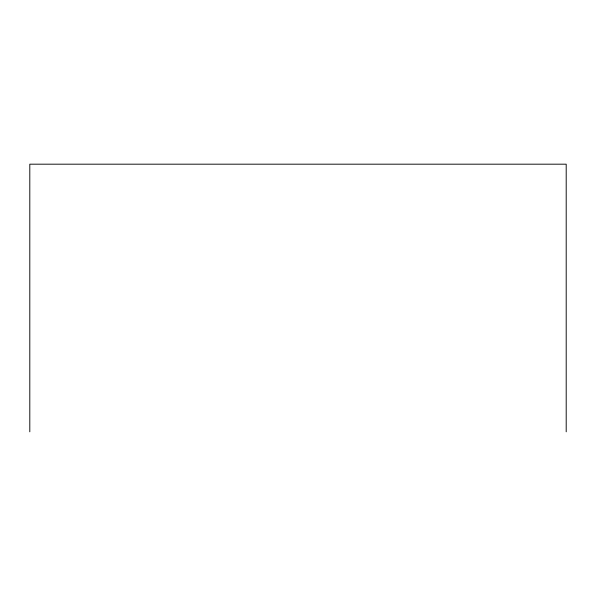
<?xml version="1.0" encoding="UTF-8"?>
<svg xmlns="http://www.w3.org/2000/svg" width="596" height="596" viewBox="0 0 596 596"><rect width="100%" height="100%" fill="white"/><g stroke="black" fill="none" stroke-linecap="round" stroke-linejoin="round"><path stroke-width="0.89" d="M566.2 431.817L566.2 164.183L29.8 164.183L29.8 431.817"/></g></svg>
